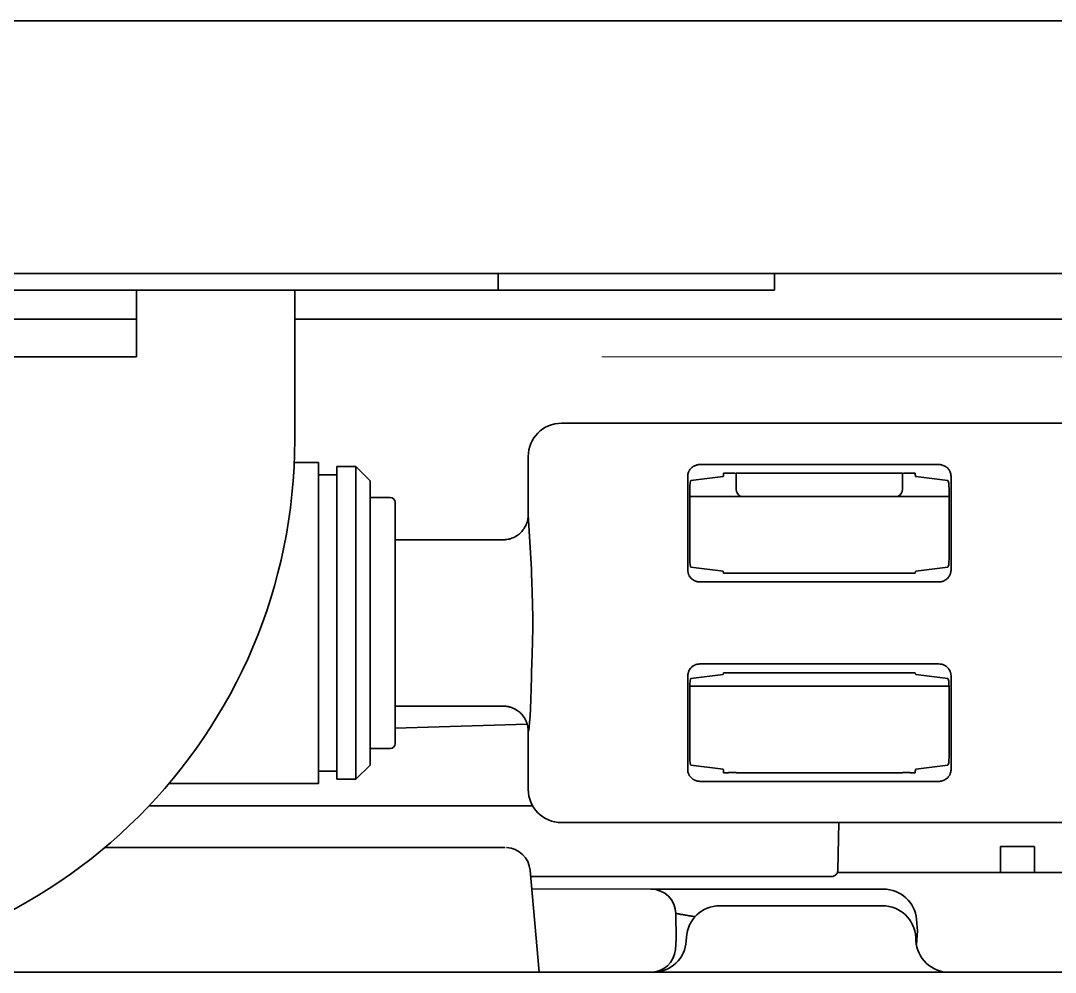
# Model space of a CAD drawing. Extents: x 5987 to 10491, y -672 to 3708.
# Drawn here: x 6661.3 to 6723.4, y 1328.8 to 1386 of the extents above; entities that cross this region are included whole.
import ezdxf

# ---------------------------------------------------------------- set-up
doc = ezdxf.new("R2010")
doc.units = 0
doc.header["$LTSCALE"] = 5
doc.layers.get('0').update_dxf_attribs({"linetype": 'CONTINUOUS', "lineweight": 0})
doc.layers.add('1', color=7, linetype='CONTINUOUS', true_color=0xffffff)

msp = doc.modelspace()

# ---------------------------------------------------------------- linework, layer by layer
at = {"color": 3}
msp.add_line((6696.203, 1365.819), (6796.203, 1365.819), dxfattribs=at)
at = {"layer": '1', "color": 7, "linetype": 'Continuous', "lineweight": 35}
for p, q in [((6520.073, 1386.026), (6824.073, 1386.026)), ((6856.573, 1370.826), (6000.573, 1370.826)), ((6689.973, 1369.826), (6689.973, 1370.826)), ((6706.573, 1370.826), (6706.573, 1369.826)), ((6684.973, 1369.826), (6574.093, 1369.826)), ((6668.232, 1368.826), (6668.232, 1369.826)), ((6677.742, 1368.826), (6677.742, 1369.826)), ((6684.973, 1369.826), (6689.972, 1369.826)), ((6689.972, 1369.826), (6704.573, 1369.826)), ((6706.573, 1369.826), (6704.573, 1369.826)), ((6668.232, 1368.826), (6668.232, 1365.826)), ((6677.742, 1368.826), (6677.742, 1360.826)), ((6668.233, 1368.076), (6657.779, 1368.076)), ((6730.696, 1368.076), (6677.743, 1368.076)), ((6656.913, 1365.826), (6668.232, 1365.826)), ((6693.772, 1361.826), (6734.275, 1361.826)), ((6691.773, 1356.326), (6691.773, 1359.827)), ((6679.173, 1359.476), (6677.713, 1359.476)), ((6679.173, 1359.476), (6679.173, 1340.176)), ((6680.273, 1359.226), (6680.273, 1340.426)), ((6681.423, 1359.226), (6680.273, 1359.226)), ((6682.273, 1358.376), (6681.423, 1359.226)), ((6681.423, 1359.226), (6681.423, 1340.426)), ((6716.428, 1359.349), (6702.117, 1359.349)), ((6680.273, 1358.726), (6679.173, 1358.726)), ((6701.364, 1358.646), (6701.364, 1353.006)), ((6703.48, 1358.621), (6701.553, 1358.382)), ((6703.519, 1358.826), (6703.522, 1358.826)), ((6703.815, 1358.826), (6703.522, 1358.826)), ((6704.273, 1357.876), (6704.273, 1358.826)), ((6704.273, 1358.826), (6714.273, 1358.826)), ((6714.273, 1358.826), (6714.273, 1357.876)), ((6715.024, 1358.826), (6714.731, 1358.826)), ((6715.024, 1358.826), (6715.026, 1358.826)), ((6716.993, 1358.382), (6715.066, 1358.621)), ((6717.182, 1353.006), (6717.182, 1358.646)), ((6682.273, 1358.376), (6682.273, 1341.276)), ((6683.473, 1357.376), (6682.273, 1357.376)), ((6701.484, 1357.882), (6701.484, 1353.671)), ((6701.484, 1357.426), (6717.062, 1357.426)), ((6717.062, 1353.671), (6717.062, 1357.882)), ((6683.773, 1349.826), (6683.773, 1357.076)), ((6691.968, 1353.058), (6691.773, 1356.326)), ((6690.272, 1354.826), (6683.773, 1354.826)), ((6701.553, 1353.171), (6703.48, 1352.931)), ((6715.066, 1352.931), (6716.993, 1353.171)), ((6715.034, 1352.824), (6703.512, 1352.824)), ((6702.09, 1352.293), (6716.456, 1352.293)), ((6683.773, 1342.576), (6683.773, 1349.826)), ((6716.456, 1347.36), (6702.09, 1347.36)), ((6715.033, 1346.826), (6703.509, 1346.826)), ((6703.513, 1346.829), (6715.034, 1346.829)), ((6701.364, 1346.646), (6701.364, 1341.006)), ((6703.48, 1346.721), (6701.553, 1346.482)), ((6716.993, 1346.482), (6715.066, 1346.721)), ((6717.182, 1341.006), (6717.182, 1346.646)), ((6701.484, 1346.026), (6717.062, 1346.026)), ((6701.484, 1345.982), (6701.484, 1341.771)), ((6717.062, 1341.771), (6717.062, 1345.982)), ((6683.773, 1344.826), (6690.272, 1344.826)), ((6691.703, 1343.737), (6683.773, 1343.493)), ((6691.773, 1339.825), (6691.773, 1343.326)), ((6682.273, 1342.276), (6683.473, 1342.276)), ((6681.423, 1340.426), (6682.273, 1341.276)), ((6701.553, 1341.271), (6703.48, 1341.031)), ((6715.066, 1341.031), (6716.993, 1341.271)), ((6679.173, 1340.926), (6680.273, 1340.926)), ((6703.522, 1340.826), (6703.519, 1340.826)), ((6703.522, 1340.826), (6703.815, 1340.826)), ((6714.273, 1340.826), (6704.273, 1340.826)), ((6714.731, 1340.826), (6715.024, 1340.826)), ((6715.026, 1340.826), (6715.024, 1340.826)), ((6670.187, 1340.176), (6679.173, 1340.176)), ((6680.273, 1340.426), (6681.423, 1340.426)), ((6702.117, 1340.303), (6716.428, 1340.303)), ((6668.979, 1338.826), (6692.025, 1338.826)), ((6693.772, 1337.826), (6725.323, 1337.826)), ((6710.432, 1337.826), (6710.382, 1334.969)), ((6690.392, 1336.326), (6666.327, 1336.326)), ((6720.151, 1336.377), (6720.16, 1336.386)), ((6720.91, 1336.398), (6721.436, 1336.398)), ((6722.186, 1336.386), (6722.195, 1336.377)), ((6720.147, 1334.826), (6720.147, 1336.127)), ((6722.199, 1336.127), (6722.199, 1334.826)), ((6691.887, 1334.947), (6692.423, 1328.826)), ((6703.591, 1334.576), (6691.92, 1334.576)), ((6707.882, 1334.576), (6703.591, 1334.576)), ((6709.982, 1334.576), (6707.882, 1334.576)), ((6710.428, 1334.826), (6726.573, 1334.826)), ((6699.603, 1333.826), (6699.449, 1333.82)), ((6703.648, 1333.826), (6713.122, 1333.826)), ((6703.28, 1332.826), (6704.279, 1332.826)), ((6704.279, 1332.826), (6712.067, 1332.826)), ((6712.067, 1332.826), (6713.065, 1332.826)), ((6700.646, 1332.352), (6700.673, 1330.827)), ((6715.114, 1332), (6715.173, 1331.326)), ((6715.173, 1331.326), (6715.1, 1330.488)), ((6700.673, 1330.826), (6700.618, 1330.195)), ((6700.674, 1330.843), (6700.673, 1330.826)), ((6701.272, 1330.721), (6701.283, 1330.931)), ((6715.063, 1330.931), (6715.074, 1330.721)), ((6654.775, 1328.826), (6679.571, 1328.826)), ((6687.304, 1328.826), (6689.842, 1328.826)), ((6697.144, 1328.826), (6703.791, 1328.826)), ((6703.791, 1328.826), (6706.672, 1328.826)), ((6706.672, 1328.826), (6726.59, 1328.826))]:
    msp.add_line(p, q, dxfattribs=at)
at = {"layer": '1'}
msp.add_line((6699.59, 1333.826), (6691.985, 1333.826), dxfattribs=at)
at = {"layer": '1', "color": 7, "linetype": 'Continuous', "lineweight": 35}
for centre, radius, start, end in [((6645.742, 1360.826), 32, 270, 0), ((6683.473, 1357.076), 0.3, 0, 90), ((6683.473, 1342.576), 0.3, 270, 0), ((6690.392, 1334.826), 1.5, 5, 86.9613), ((6699.146, 1332.326), 1.5, 1, 90), ((6713.122, 1331.826), 2, 5, 90), ((6703.28, 1330.826), 2, 90, 177), ((6713.065, 1330.826), 2, 3, 90), ((6699.275, 1330.826), 2, 270, 357), ((6717.071, 1330.826), 2, 183, 270), ((6699.123, 1330.326), 1.5, 270, 355)]:
    msp.add_arc(centre, radius, start, end, dxfattribs=at)
for centre, major_axis, ratio, start_param, end_param in [((6693.774, 1359.825), (-1.416, 1.416), 0.998783, 5.498396, 7.067974), ((6703.479, 1358.921), (0, 0.3), 0.140541, 3.159046, 4.390211), ((6703.815, 1358.809), (-0.5, 0), 0.034921, 3.553586, 4.712389), ((6714.731, 1358.809), (-0.5, 0), 0.034921, 4.712389, 5.871192), ((6715.066, 1358.921), (0, 0.3), 0.140541, 1.892975, 3.124139), ((6701.554, 1357.882), (0, 0.5), 0.140541, 0.017453, 1.570796), ((6716.992, 1357.882), (0, 0.5), 0.140541, 4.712389, 6.265732), ((6704.775, 1357.876), (-0.502, 0), 0.996195, 0, 1.119749), ((6713.771, 1357.876), (-0.502, 0), 0.996195, 2.021843, 3.141593), ((6701.554, 1353.671), (0, 0.5), 0.140541, 1.570796, 3.124139), ((6716.992, 1353.671), (0, 0.5), 0.140541, 3.159046, 4.712389), ((6703.479, 1352.631), (0, 0.3), 0.140541, 5.410817, 6.265732), ((6715.066, 1352.631), (0, 0.3), 0.140541, 0.017453, 0.872366), ((6703.479, 1347.021), (0, 0.3), 0.140541, 3.159046, 4.012739), ((6715.066, 1347.021), (0, 0.3), 0.140541, 2.274072, 3.124139), ((6691.771, 1349.826), (0, 6.5), 0.034921, 3.14965, 4.192009), ((6701.554, 1345.982), (0, 0.5), 0.140541, 0.017453, 1.570796), ((6716.992, 1345.982), (0, 0.5), 0.140541, 4.712389, 6.265732), ((6701.554, 1341.771), (0, 0.5), 0.140541, 1.570796, 3.124139), ((6716.992, 1341.771), (0, 0.5), 0.140541, 3.159046, 4.712389), ((6703.479, 1340.731), (0, 0.3), 0.140541, 5.034567, 6.265732), ((6703.815, 1340.844), (-0.5, 0), 0.034921, 1.570796, 2.729599), ((6714.731, 1340.844), (-0.5, 0), 0.034921, 0.411993, 1.570796), ((6715.066, 1340.731), (0, 0.3), 0.140541, 0.017453, 1.248618), ((6693.774, 1339.827), (-1.416, -1.416), 0.998783, 5.498396, 7.067974), ((6720.151, 1336.127), (0, 0.25), 0.017455, 0.017453, 1.570796), ((6720.91, 1336.385), (-0.75, 0), 0.017455, 4.712389, 6.265732), ((6721.436, 1336.385), (-0.75, 0), 0.017455, 3.159046, 4.712389), ((6722.195, 1336.127), (0, 0.25), 0.017455, 4.712389, 6.265732)]:
    msp.add_ellipse(centre, major_axis=major_axis, ratio=ratio, start_param=start_param, end_param=end_param, dxfattribs=at)
for points, knots in [([(6702.117, 1359.349), (6702.076, 1359.35), (6702.037, 1359.346), (6701.978, 1359.337), (6701.959, 1359.334), (6701.922, 1359.325), (6701.904, 1359.321), (6701.851, 1359.305), (6701.817, 1359.292), (6701.768, 1359.269), (6701.752, 1359.261), (6701.72, 1359.244), (6701.705, 1359.236), (6701.66, 1359.207), (6701.632, 1359.187), (6701.59, 1359.152), (6701.577, 1359.14), (6701.551, 1359.114), (6701.538, 1359.1), (6701.513, 1359.072), (6701.501, 1359.057), (6701.479, 1359.026), (6701.468, 1359.01), (6701.448, 1358.977), (6701.438, 1358.959), (6701.42, 1358.923), (6701.412, 1358.904), (6701.405, 1358.884)], [0, 0, 0, 0, 0.125, 0.125, 0.1875, 0.1875, 0.25, 0.25, 0.375, 0.375, 0.4375, 0.4375, 0.5, 0.5, 0.625, 0.625, 0.6875, 0.6875, 0.75, 0.75, 0.8125, 0.8125, 0.875, 0.875, 0.9375, 0.9375, 1, 1, 1, 1]), ([(6717.14, 1358.884), (6717.133, 1358.904), (6717.125, 1358.923), (6717.108, 1358.959), (6717.098, 1358.976), (6717.078, 1359.01), (6717.067, 1359.026), (6717.045, 1359.057), (6717.033, 1359.072), (6716.996, 1359.114), (6716.97, 1359.14), (6716.929, 1359.174), (6716.915, 1359.185), (6716.886, 1359.207), (6716.871, 1359.217), (6716.826, 1359.245), (6716.794, 1359.262), (6716.729, 1359.291), (6716.696, 1359.304), (6716.642, 1359.32), (6716.624, 1359.325), (6716.587, 1359.334), (6716.549, 1359.341), (6716.51, 1359.346), (6716.469, 1359.349), (6716.449, 1359.349), (6716.428, 1359.349)], [0, 0, 0, 0, 0.0625, 0.0625, 0.125, 0.125, 0.1875, 0.1875, 0.25, 0.25, 0.375, 0.375, 0.4375, 0.4375, 0.5, 0.5, 0.625, 0.625, 0.75, 0.75, 0.8125, 0.8125, 0.875, 0.9375, 0.9375, 1, 1, 1, 1]), ([(6690.272, 1354.826), (6690.278, 1354.826), (6690.284, 1354.826), (6690.296, 1354.826), (6690.303, 1354.826), (6690.321, 1354.827), (6690.358, 1354.828), (6690.395, 1354.831), (6690.469, 1354.838), (6690.517, 1354.845), (6690.59, 1354.86), (6690.614, 1354.865), (6690.662, 1354.877), (6690.686, 1354.884), (6690.756, 1354.905), (6690.848, 1354.938), (6690.937, 1354.98), (6691.002, 1355.015), (6691.023, 1355.027), (6691.065, 1355.052), (6691.086, 1355.066), (6691.189, 1355.134), (6691.264, 1355.196), (6691.368, 1355.3), (6691.401, 1355.336), (6691.448, 1355.394), (6691.463, 1355.413), (6691.493, 1355.453), (6691.507, 1355.473), (6691.575, 1355.575), (6691.621, 1355.661), (6691.668, 1355.774), (6691.677, 1355.797), (6691.694, 1355.844), (6691.701, 1355.868), (6691.723, 1355.938), (6691.735, 1355.986), (6691.763, 1356.129), (6691.773, 1356.227), (6691.773, 1356.326)], [0, 0, 0, 0, 0.007813, 0.007813, 0.015625, 0.015625, 0.03125, 0.0625, 0.0625, 0.125, 0.125, 0.15625, 0.15625, 0.1875, 0.1875, 0.25, 0.3125, 0.3125, 0.34375, 0.34375, 0.375, 0.375, 0.5, 0.5, 0.5625, 0.5625, 0.59375, 0.59375, 0.625, 0.625, 0.75, 0.75, 0.78125, 0.78125, 0.8125, 0.8125, 0.875, 0.875, 1, 1, 1, 1]), ([(6691.968, 1353.058), (6691.97, 1352.928), (6691.972, 1352.798), (6691.979, 1352.535), (6691.983, 1352.403), (6691.997, 1352.005), (6692.007, 1351.736), (6692.018, 1351.397), (6692.02, 1351.329), (6692.024, 1351.193), (6692.026, 1351.125), (6692.032, 1350.92), (6692.035, 1350.783), (6692.043, 1350.372), (6692.049, 1349.823), (6692.043, 1349.276), (6692.036, 1348.934), (6692.035, 1348.866), (6692.032, 1348.729), (6692.03, 1348.661), (6692.024, 1348.456), (6692.02, 1348.32), (6692.007, 1347.914), (6691.997, 1347.646), (6691.983, 1347.249), (6691.979, 1347.117), (6691.972, 1346.854), (6691.97, 1346.724), (6691.968, 1346.594)], [0, 0, 0, 0, 0.0625, 0.0625, 0.125, 0.125, 0.25, 0.25, 0.28125, 0.28125, 0.3125, 0.3125, 0.375, 0.375, 0.5, 0.625, 0.625, 0.65625, 0.65625, 0.6875, 0.6875, 0.75, 0.75, 0.875, 0.875, 0.9375, 0.9375, 1, 1, 1, 1]), ([(6701.364, 1353.006), (6701.364, 1352.958), (6701.369, 1352.911), (6701.383, 1352.842), (6701.389, 1352.82), (6701.399, 1352.786), (6701.403, 1352.774), (6701.411, 1352.752), (6701.416, 1352.741), (6701.439, 1352.687), (6701.461, 1352.646), (6701.495, 1352.597), (6701.502, 1352.588), (6701.516, 1352.569), (6701.523, 1352.559), (6701.546, 1352.532), (6701.562, 1352.515), (6701.613, 1352.466), (6701.649, 1352.437), (6701.699, 1352.404), (6701.709, 1352.398), (6701.73, 1352.386), (6701.76, 1352.369), (6701.814, 1352.345), (6701.858, 1352.329), (6701.903, 1352.316), (6701.926, 1352.31), (6701.996, 1352.297), (6702.043, 1352.292), (6702.09, 1352.293)], [0, 0, 0, 0, 0.125, 0.125, 0.1875, 0.1875, 0.21875, 0.21875, 0.25, 0.25, 0.375, 0.375, 0.40625, 0.40625, 0.4375, 0.4375, 0.5, 0.5, 0.625, 0.625, 0.65625, 0.65625, 0.6875, 0.75, 0.8125, 0.8125, 0.875, 0.875, 1, 1, 1, 1]), ([(6716.456, 1352.293), (6716.503, 1352.292), (6716.55, 1352.297), (6716.619, 1352.31), (6716.642, 1352.316), (6716.687, 1352.329), (6716.709, 1352.337), (6716.775, 1352.363), (6716.816, 1352.385), (6716.875, 1352.423), (6716.895, 1352.437), (6716.932, 1352.466), (6716.949, 1352.482), (6717, 1352.531), (6717.03, 1352.567), (6717.07, 1352.625), (6717.083, 1352.646), (6717.106, 1352.687), (6717.126, 1352.729), (6717.143, 1352.773), (6717.157, 1352.818), (6717.163, 1352.841), (6717.177, 1352.911), (6717.182, 1352.958), (6717.182, 1353.006)], [0, 0, 0, 0, 0.125, 0.125, 0.1875, 0.1875, 0.25, 0.25, 0.375, 0.375, 0.4375, 0.4375, 0.5, 0.5, 0.625, 0.625, 0.6875, 0.6875, 0.75, 0.8125, 0.8125, 0.875, 0.875, 1, 1, 1, 1]), ([(6702.09, 1347.36), (6702.043, 1347.36), (6701.996, 1347.355), (6701.927, 1347.342), (6701.904, 1347.337), (6701.859, 1347.323), (6701.837, 1347.316), (6701.771, 1347.289), (6701.729, 1347.268), (6701.67, 1347.229), (6701.651, 1347.215), (6701.614, 1347.186), (6701.596, 1347.17), (6701.546, 1347.121), (6701.516, 1347.085), (6701.475, 1347.027), (6701.463, 1347.007), (6701.44, 1346.965), (6701.419, 1346.923), (6701.403, 1346.879), (6701.389, 1346.834), (6701.383, 1346.811), (6701.369, 1346.741), (6701.364, 1346.694), (6701.364, 1346.646)], [0, 0, 0, 0, 0.125, 0.125, 0.1875, 0.1875, 0.25, 0.25, 0.375, 0.375, 0.4375, 0.4375, 0.5, 0.5, 0.625, 0.625, 0.6875, 0.6875, 0.75, 0.8125, 0.8125, 0.875, 0.875, 1, 1, 1, 1]), ([(6717.182, 1346.646), (6717.182, 1346.694), (6717.177, 1346.741), (6717.163, 1346.81), (6717.157, 1346.833), (6717.147, 1346.867), (6717.143, 1346.878), (6717.134, 1346.9), (6717.13, 1346.911), (6717.107, 1346.965), (6717.084, 1347.006), (6717.051, 1347.055), (6717.044, 1347.065), (6717.03, 1347.083), (6717.022, 1347.093), (6716.999, 1347.12), (6716.983, 1347.137), (6716.933, 1347.186), (6716.896, 1347.216), (6716.847, 1347.248), (6716.837, 1347.254), (6716.816, 1347.266), (6716.785, 1347.283), (6716.732, 1347.308), (6716.688, 1347.323), (6716.643, 1347.336), (6716.62, 1347.342), (6716.55, 1347.355), (6716.503, 1347.36), (6716.456, 1347.36)], [0, 0, 0, 0, 0.125, 0.125, 0.1875, 0.1875, 0.21875, 0.21875, 0.25, 0.25, 0.375, 0.375, 0.40625, 0.40625, 0.4375, 0.4375, 0.5, 0.5, 0.625, 0.625, 0.65625, 0.65625, 0.6875, 0.75, 0.8125, 0.8125, 0.875, 0.875, 1, 1, 1, 1]), ([(6691.773, 1343.326), (6691.773, 1343.425), (6691.763, 1343.523), (6691.735, 1343.667), (6691.723, 1343.714), (6691.701, 1343.785), (6691.694, 1343.808), (6691.677, 1343.855), (6691.668, 1343.878), (6691.621, 1343.991), (6691.575, 1344.077), (6691.507, 1344.179), (6691.493, 1344.199), (6691.463, 1344.239), (6691.448, 1344.258), (6691.401, 1344.316), (6691.368, 1344.352), (6691.264, 1344.456), (6691.189, 1344.518), (6691.086, 1344.586), (6691.065, 1344.6), (6691.023, 1344.625), (6691.002, 1344.637), (6690.937, 1344.672), (6690.848, 1344.714), (6690.756, 1344.747), (6690.686, 1344.768), (6690.662, 1344.775), (6690.614, 1344.787), (6690.59, 1344.792), (6690.517, 1344.807), (6690.469, 1344.814), (6690.395, 1344.821), (6690.358, 1344.824), (6690.321, 1344.825), (6690.303, 1344.826), (6690.296, 1344.826), (6690.284, 1344.826), (6690.278, 1344.826), (6690.272, 1344.826)], [0, 0, 0, 0, 0.125, 0.125, 0.1875, 0.1875, 0.21875, 0.21875, 0.25, 0.25, 0.375, 0.375, 0.40625, 0.40625, 0.4375, 0.4375, 0.5, 0.5, 0.625, 0.625, 0.65625, 0.65625, 0.6875, 0.6875, 0.75, 0.8125, 0.8125, 0.84375, 0.84375, 0.875, 0.875, 0.9375, 0.9375, 0.96875, 0.984375, 0.984375, 0.992187, 0.992187, 1, 1, 1, 1]), ([(6701.405, 1340.768), (6701.413, 1340.748), (6701.421, 1340.729), (6701.438, 1340.693), (6701.447, 1340.676), (6701.468, 1340.642), (6701.478, 1340.626), (6701.501, 1340.595), (6701.513, 1340.58), (6701.55, 1340.538), (6701.576, 1340.513), (6701.617, 1340.478), (6701.631, 1340.467), (6701.66, 1340.446), (6701.675, 1340.436), (6701.72, 1340.407), (6701.751, 1340.39), (6701.816, 1340.361), (6701.85, 1340.348), (6701.904, 1340.332), (6701.922, 1340.327), (6701.959, 1340.318), (6701.997, 1340.311), (6702.036, 1340.307), (6702.076, 1340.304), (6702.097, 1340.303), (6702.117, 1340.303)], [0, 0, 0, 0, 0.0625, 0.0625, 0.125, 0.125, 0.1875, 0.1875, 0.25, 0.25, 0.375, 0.375, 0.4375, 0.4375, 0.5, 0.5, 0.625, 0.625, 0.75, 0.75, 0.8125, 0.8125, 0.875, 0.9375, 0.9375, 1, 1, 1, 1]), ([(6716.428, 1340.303), (6716.469, 1340.303), (6716.509, 1340.306), (6716.567, 1340.315), (6716.586, 1340.318), (6716.624, 1340.327), (6716.642, 1340.332), (6716.695, 1340.348), (6716.729, 1340.361), (6716.778, 1340.383), (6716.794, 1340.391), (6716.825, 1340.408), (6716.841, 1340.417), (6716.886, 1340.445), (6716.914, 1340.466), (6716.955, 1340.5), (6716.969, 1340.513), (6716.995, 1340.538), (6717.008, 1340.552), (6717.032, 1340.58), (6717.044, 1340.595), (6717.067, 1340.626), (6717.078, 1340.642), (6717.098, 1340.675), (6717.108, 1340.693), (6717.125, 1340.73), (6717.133, 1340.749), (6717.14, 1340.768)], [0, 0, 0, 0, 0.125, 0.125, 0.1875, 0.1875, 0.25, 0.25, 0.375, 0.375, 0.4375, 0.4375, 0.5, 0.5, 0.625, 0.625, 0.6875, 0.6875, 0.75, 0.75, 0.8125, 0.8125, 0.875, 0.875, 0.9375, 0.9375, 1, 1, 1, 1]), ([(6709.982, 1334.576), (6710.005, 1334.576), (6710.029, 1334.578), (6710.078, 1334.587), (6710.103, 1334.594), (6710.152, 1334.613), (6710.176, 1334.625), (6710.221, 1334.655), (6710.243, 1334.672), (6710.282, 1334.71), (6710.299, 1334.731), (6710.329, 1334.776), (6710.342, 1334.8), (6710.362, 1334.848), (6710.369, 1334.873), (6710.379, 1334.922), (6710.381, 1334.946), (6710.382, 1334.969)], [0, 0, 0, 0, 0.125, 0.125, 0.25, 0.25, 0.375, 0.375, 0.5, 0.5, 0.625, 0.625, 0.75, 0.75, 0.875, 0.875, 1, 1, 1, 1]), ([(6699.59, 1333.826), (6699.606, 1333.826), (6699.67, 1333.826), (6699.791, 1333.826), (6699.965, 1333.826), (6700.156, 1333.826), (6700.365, 1333.826), (6700.59, 1333.826), (6700.829, 1333.826), (6701.082, 1333.826), (6701.347, 1333.826), (6701.623, 1333.826), (6701.906, 1333.826), (6702.195, 1333.826), (6702.488, 1333.826), (6702.782, 1333.826), (6703.074, 1333.826), (6703.364, 1333.826), (6703.554, 1333.826), (6703.648, 1333.826)], [0, 0, 0, 0, 0.022185, 0.083298, 0.144412, 0.205525, 0.266639, 0.327752, 0.388866, 0.449979, 0.511093, 0.572206, 0.633319, 0.694433, 0.755546, 0.81666, 0.877773, 0.938887, 1, 1, 1, 1]), ([(6701.778, 1332.176), (6701.762, 1332.179), (6701.693, 1332.189), (6701.574, 1332.206), (6701.428, 1332.229), (6701.291, 1332.251), (6701.164, 1332.273), (6701.048, 1332.293), (6700.944, 1332.311), (6700.853, 1332.328), (6700.777, 1332.342), (6700.718, 1332.353), (6700.676, 1332.359), (6700.651, 1332.359), (6700.646, 1332.355), (6700.646, 1332.352)], [0, 0, 0, 0, 0.024443, 0.10574, 0.187036, 0.268332, 0.349629, 0.430925, 0.512222, 0.593518, 0.674814, 0.756111, 0.837407, 0.918704, 1, 1, 1, 1]), ([(6679.571, 1328.826), (6680.216, 1328.826), (6680.86, 1328.826), (6682.149, 1328.826), (6682.794, 1328.826), (6683.76, 1328.826), (6684.083, 1328.826), (6684.727, 1328.826), (6685.049, 1328.826), (6685.694, 1328.826), (6686.016, 1328.826), (6686.499, 1328.826), (6686.66, 1328.826), (6686.982, 1328.826), (6687.143, 1328.826), (6687.304, 1328.826)], [0, 0, 0, 0, 0.25, 0.25, 0.5, 0.5, 0.625, 0.625, 0.75, 0.75, 0.875, 0.875, 0.9375, 0.9375, 1, 1, 1, 1]), ([(6689.842, 1328.826), (6689.918, 1328.826), (6689.994, 1328.826), (6690.146, 1328.826), (6690.222, 1328.826), (6690.45, 1328.826), (6690.907, 1328.826), (6691.363, 1328.826), (6691.971, 1328.826), (6692.276, 1328.826), (6692.884, 1328.826), (6693.188, 1328.826), (6694.101, 1328.826), (6694.71, 1328.826), (6695.927, 1328.826), (6696.535, 1328.826), (6697.144, 1328.826)], [0, 0, 0, 0, 0.03125, 0.03125, 0.0625, 0.0625, 0.125, 0.25, 0.25, 0.375, 0.375, 0.5, 0.5, 0.75, 0.75, 1, 1, 1, 1])]:
    msp.add_open_spline(points, degree=3, knots=knots, dxfattribs=at)
for points in [[(6701.405, 1358.884), (6701.392, 1358.846), (6701.371, 1358.768), (6701.364, 1358.687), (6701.364, 1358.646)], [(6717.182, 1358.646), (6717.182, 1358.687), (6717.175, 1358.768), (6717.154, 1358.846), (6717.14, 1358.884)], [(6701.364, 1341.006), (6701.364, 1340.965), (6701.371, 1340.885), (6701.392, 1340.806), (6701.405, 1340.768)], [(6717.14, 1340.768), (6717.154, 1340.806), (6717.175, 1340.885), (6717.182, 1340.965), (6717.182, 1341.006)]]:
    msp.add_open_spline(points, degree=3, dxfattribs=at)

doc.saveas('drawing.dxf')
